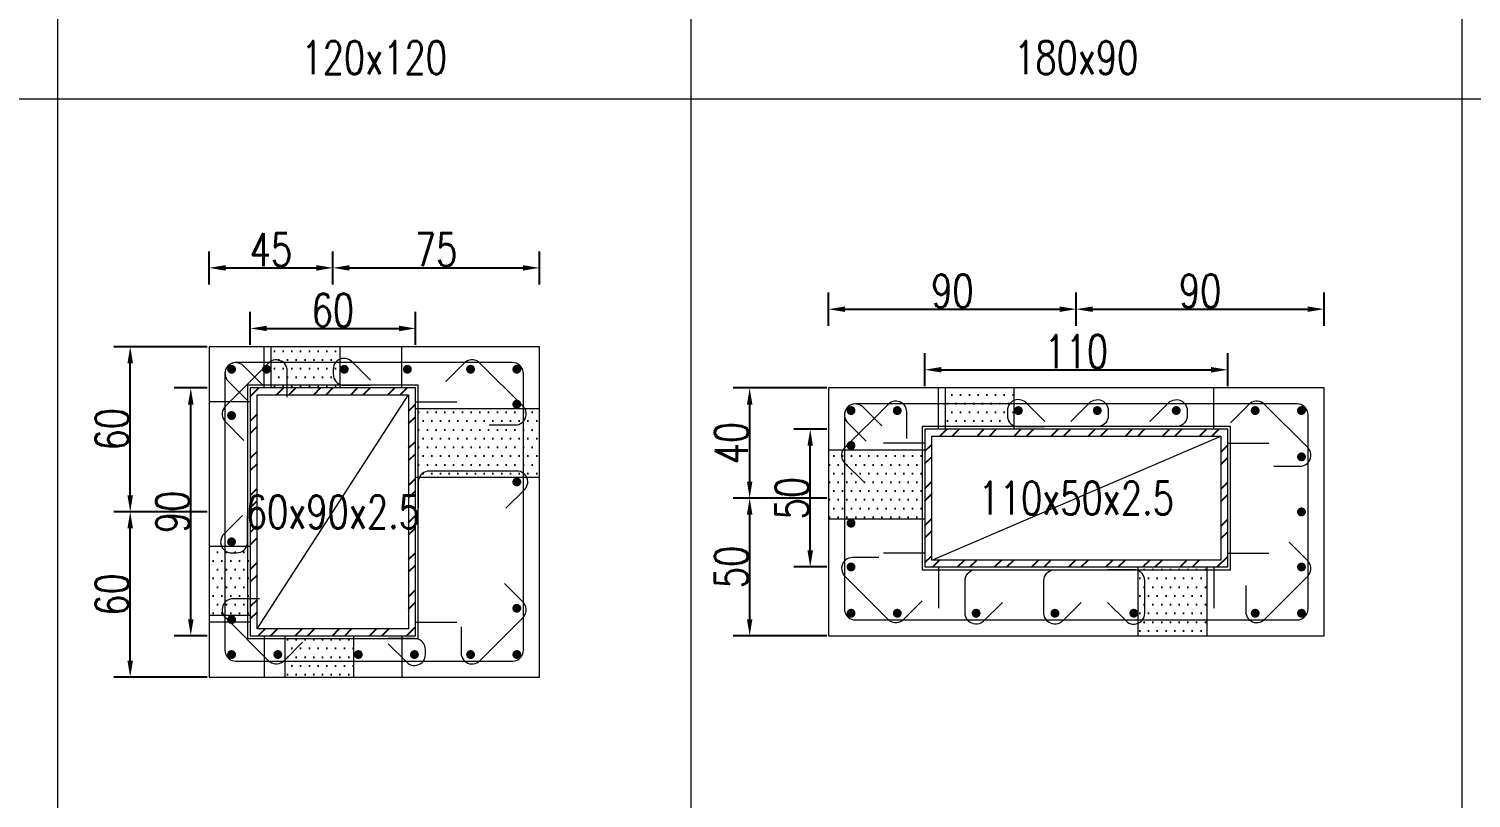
# Model space of a CAD drawing. Header units: millimetres. Extents: x 0 to 3905, y 0 to 8880.
# Drawn here: x 1440 to 1963, y 952 to 1231 of the extents above; entities that cross this region are included whole.
import ezdxf
from ezdxf.enums import TextEntityAlignment as Align

# ---------------------------------------------------------------- set-up
doc = ezdxf.new("R2010")
doc.units = ezdxf.units.MM
doc.layers.get('DEFPOINTS').update_dxf_attribs({"color": 3})
for name, color, linetype in [('Hatch線', 6, 'Continuous'), ('TC-鋼粱', 132, 'Continuous'), ('主筋斷面', 2, 'Continuous'), ('文字-斷面尺寸', 7, 'Continuous'), ('文字-輔助字', 7, 'Continuous'), ('柱斷面線', 4, 'Continuous'), ('標註字', 4, 'Continuous'), ('箍筋線', 1, 'Continuous'), ('網格線', 7, 'Continuous'), ('鋼柱', 11, 'Continuous')]:
    doc.layers.add(name, color=color, linetype=linetype)
doc.styles.add('note', font='txt.shx', dxfattribs={"width": 0.75, "height": 12})
doc.styles.add('txt', font='txt.shx', dxfattribs={"height": 0.2, "bigfont": 'chineset.shx'})
doc.dimstyles.new('RCAD_DIM', dxfattribs={"dimtxt": 12, "dimasz": 6, "dimexe": 6, "dimexo": 0.625, "dimtad": 1, "dimdec": 0, "dimdsep": 46, "dimtxsty": 'note', "dimcen": 2.5, "dimclrd": 256, "dimclre": 256, "dimclrt": 256, "dimadec": 0, "dimazin": 0, "dimtfac": 1, "dimtmove": 0, "dimatfit": 3, "dimfxl": 0, "dimtolj": 1, "dimarcsym": 0})

# ---------------------------------------------------------------- blocks, each defined once
blk = doc.blocks.new('*D822')
at = {"layer": 'DEFPOINTS', "color": 0}
for p in [(1580, 1122.62), (1520, 1116), (1580, 1116)]:
    blk.add_point(p, dxfattribs=at)
at = {"layer": '標註字', "lineweight": -2}
for p, q in [((1520, 1116.62), (1520, 1128.62)), ((1580, 1116.62), (1580, 1128.62)), ((1526, 1122.62), (1574, 1122.62))]:
    blk.add_line(p, q, dxfattribs=at)
at = {"layer": '標註字'}
for points in [[(1526, 1123.62), (1526, 1121.62), (1520, 1122.62)], [(1574, 1121.62), (1574, 1123.62), (1580, 1122.62)]]:
    blk.add_solid(points, dxfattribs=at)
at = {"layer": '標註字', "insert": (1550, 1129.25), "char_height": 12, "attachment_point": 5, "style": 'note'}
blk.add_mtext('\\A1;60', dxfattribs=at)
blk = doc.blocks.new('*D823')
at = {"layer": 'DEFPOINTS', "color": 0}
for p in [(1498.38, 1101), (1505, 1101), (1505, 1011)]:
    blk.add_point(p, dxfattribs=at)
at = {"layer": '標註字', "lineweight": -2}
for p, q in [((1504.38, 1101), (1492.38, 1101)), ((1498.38, 1017), (1498.38, 1095)), ((1504.38, 1011), (1492.38, 1011))]:
    blk.add_line(p, q, dxfattribs=at)
at = {"layer": '標註字'}
for points in [[(1499.38, 1095), (1497.38, 1095), (1498.38, 1101)], [(1497.38, 1017), (1499.38, 1017), (1498.38, 1011)]]:
    blk.add_solid(points, dxfattribs=at)
at = {"layer": '標註字', "insert": (1491.75, 1056), "char_height": 12, "attachment_point": 5, "rotation": 90, "style": 'note'}
blk.add_mtext('\\A1;90', dxfattribs=at)
blk = doc.blocks.new('*D824')
at = {"layer": 'DEFPOINTS', "color": 0}
for p in [(1550, 1144.62), (1505, 1138), (1550, 1138)]:
    blk.add_point(p, dxfattribs=at)
at = {"layer": '標註字', "lineweight": -2}
for p, q in [((1505, 1138.62), (1505, 1150.62)), ((1550, 1138.62), (1550, 1150.62)), ((1511, 1144.62), (1544, 1144.62))]:
    blk.add_line(p, q, dxfattribs=at)
at = {"layer": '標註字'}
for points in [[(1511, 1145.62), (1511, 1143.62), (1505, 1144.62)], [(1544, 1143.62), (1544, 1145.62), (1550, 1144.62)]]:
    blk.add_solid(points, dxfattribs=at)
at = {"layer": '標註字', "insert": (1527.5, 1151.25), "char_height": 12, "attachment_point": 5, "style": 'note'}
blk.add_mtext('\\A1;45', dxfattribs=at)
blk = doc.blocks.new('*D825')
at = {"layer": 'DEFPOINTS', "color": 0}
for p in [(1625, 1144.62), (1550, 1138), (1625, 1138)]:
    blk.add_point(p, dxfattribs=at)
at = {"layer": '標註字', "lineweight": -2}
for p, q in [((1550, 1138.62), (1550, 1150.62)), ((1625, 1138.62), (1625, 1150.62)), ((1556, 1144.62), (1619, 1144.62))]:
    blk.add_line(p, q, dxfattribs=at)
at = {"layer": '標註字'}
for points in [[(1556, 1145.62), (1556, 1143.62), (1550, 1144.62)], [(1619, 1143.62), (1619, 1145.62), (1625, 1144.62)]]:
    blk.add_solid(points, dxfattribs=at)
at = {"layer": '標註字', "insert": (1587.5, 1151.25), "char_height": 12, "attachment_point": 5, "style": 'note'}
blk.add_mtext('\\A1;75', dxfattribs=at)
blk = doc.blocks.new('*D826')
at = {"layer": 'DEFPOINTS', "color": 0}
for p in [(1476.38, 1056), (1505, 1056), (1505, 996)]:
    blk.add_point(p, dxfattribs=at)
at = {"layer": '標註字', "lineweight": -2}
for p, q in [((1504.38, 1056), (1470.38, 1056)), ((1476.38, 1002), (1476.38, 1050)), ((1504.38, 996), (1470.38, 996))]:
    blk.add_line(p, q, dxfattribs=at)
at = {"layer": '標註字'}
for points in [[(1477.38, 1050), (1475.38, 1050), (1476.38, 1056)], [(1475.38, 1002), (1477.38, 1002), (1476.38, 996)]]:
    blk.add_solid(points, dxfattribs=at)
at = {"layer": '標註字', "insert": (1469.75, 1026), "char_height": 12, "attachment_point": 5, "rotation": 90, "style": 'note'}
blk.add_mtext('\\A1;60', dxfattribs=at)
blk = doc.blocks.new('*D827')
at = {"layer": 'DEFPOINTS', "color": 0}
for p in [(1476.38, 1116), (1505, 1116), (1505, 1056)]:
    blk.add_point(p, dxfattribs=at)
at = {"layer": '標註字', "lineweight": -2}
for p, q in [((1504.38, 1116), (1470.38, 1116)), ((1476.38, 1062), (1476.38, 1110)), ((1504.38, 1056), (1470.38, 1056))]:
    blk.add_line(p, q, dxfattribs=at)
at = {"layer": '標註字'}
for points in [[(1477.38, 1110), (1475.38, 1110), (1476.38, 1116)], [(1475.38, 1062), (1477.38, 1062), (1476.38, 1056)]]:
    blk.add_solid(points, dxfattribs=at)
at = {"layer": '標註字', "insert": (1469.75, 1086), "char_height": 12, "attachment_point": 5, "rotation": 90, "style": 'note'}
blk.add_mtext('\\A1;60', dxfattribs=at)
blk = doc.blocks.new('Circle_Filled')
at = {"const_width": 0.5}
blk.add_lwpolyline([(-0.25, 0, 1), (0.25, 0, 1)], format="xyb", close=True, dxfattribs=at)
blk = doc.blocks.new('*D954')
at = {"layer": 'DEFPOINTS', "color": 0}
for p in [(1875, 1107.62), (1765, 1101), (1875, 1101)]:
    blk.add_point(p, dxfattribs=at)
at = {"layer": '標註字', "lineweight": -2}
for p, q in [((1765, 1101.62), (1765, 1113.62)), ((1875, 1101.62), (1875, 1113.62)), ((1771, 1107.62), (1869, 1107.62))]:
    blk.add_line(p, q, dxfattribs=at)
at = {"layer": '標註字'}
for points in [[(1771, 1108.62), (1771, 1106.62), (1765, 1107.62)], [(1869, 1106.62), (1869, 1108.62), (1875, 1107.62)]]:
    blk.add_solid(points, dxfattribs=at)
at = {"layer": '標註字', "insert": (1820, 1114.25), "char_height": 12, "attachment_point": 5, "style": 'note'}
blk.add_mtext('\\A1;110', dxfattribs=at)
blk = doc.blocks.new('*D955')
at = {"layer": 'DEFPOINTS', "color": 0}
for p in [(1723.38, 1086), (1730, 1086), (1730, 1036)]:
    blk.add_point(p, dxfattribs=at)
at = {"layer": '標註字', "lineweight": -2}
for p, q in [((1729.38, 1086), (1717.38, 1086)), ((1723.38, 1042), (1723.38, 1080)), ((1729.38, 1036), (1717.38, 1036))]:
    blk.add_line(p, q, dxfattribs=at)
at = {"layer": '標註字'}
for points in [[(1724.38, 1080), (1722.38, 1080), (1723.38, 1086)], [(1722.38, 1042), (1724.38, 1042), (1723.38, 1036)]]:
    blk.add_solid(points, dxfattribs=at)
at = {"layer": '標註字', "insert": (1716.75, 1061), "char_height": 12, "attachment_point": 5, "rotation": 90, "style": 'note'}
blk.add_mtext('\\A1;50', dxfattribs=at)
blk = doc.blocks.new('*D956')
at = {"layer": 'DEFPOINTS', "color": 0}
for p in [(1820, 1129.62), (1730, 1123), (1820, 1123)]:
    blk.add_point(p, dxfattribs=at)
at = {"layer": '標註字', "lineweight": -2}
for p, q in [((1730, 1123.62), (1730, 1135.62)), ((1820, 1123.62), (1820, 1135.62)), ((1736, 1129.62), (1814, 1129.62))]:
    blk.add_line(p, q, dxfattribs=at)
at = {"layer": '標註字'}
for points in [[(1736, 1130.62), (1736, 1128.62), (1730, 1129.62)], [(1814, 1128.62), (1814, 1130.62), (1820, 1129.62)]]:
    blk.add_solid(points, dxfattribs=at)
at = {"layer": '標註字', "insert": (1775, 1136.25), "char_height": 12, "attachment_point": 5, "style": 'note'}
blk.add_mtext('\\A1;90', dxfattribs=at)
blk = doc.blocks.new('*D957')
at = {"layer": 'DEFPOINTS', "color": 0}
for p in [(1910, 1129.62), (1820, 1123), (1910, 1123)]:
    blk.add_point(p, dxfattribs=at)
at = {"layer": '標註字', "lineweight": -2}
for p, q in [((1820, 1123.62), (1820, 1135.62)), ((1910, 1123.62), (1910, 1135.62)), ((1826, 1129.62), (1904, 1129.62))]:
    blk.add_line(p, q, dxfattribs=at)
at = {"layer": '標註字'}
for points in [[(1826, 1130.62), (1826, 1128.62), (1820, 1129.62)], [(1904, 1128.62), (1904, 1130.62), (1910, 1129.62)]]:
    blk.add_solid(points, dxfattribs=at)
at = {"layer": '標註字', "insert": (1865, 1136.25), "char_height": 12, "attachment_point": 5, "style": 'note'}
blk.add_mtext('\\A1;90', dxfattribs=at)
blk = doc.blocks.new('*D958')
at = {"layer": 'DEFPOINTS', "color": 0}
for p in [(1701.38, 1061), (1730, 1061), (1730, 1011)]:
    blk.add_point(p, dxfattribs=at)
at = {"layer": '標註字', "lineweight": -2}
for p, q in [((1729.38, 1061), (1695.38, 1061)), ((1701.38, 1017), (1701.38, 1055)), ((1729.38, 1011), (1695.38, 1011))]:
    blk.add_line(p, q, dxfattribs=at)
at = {"layer": '標註字'}
for points in [[(1702.38, 1055), (1700.38, 1055), (1701.38, 1061)], [(1700.38, 1017), (1702.38, 1017), (1701.38, 1011)]]:
    blk.add_solid(points, dxfattribs=at)
at = {"layer": '標註字', "insert": (1694.75, 1036), "char_height": 12, "attachment_point": 5, "rotation": 90, "style": 'note'}
blk.add_mtext('\\A1;50', dxfattribs=at)
blk = doc.blocks.new('*D959')
at = {"layer": 'DEFPOINTS', "color": 0}
for p in [(1701.38, 1101), (1730, 1101), (1730, 1061)]:
    blk.add_point(p, dxfattribs=at)
at = {"layer": '標註字', "lineweight": -2}
for p, q in [((1729.38, 1101), (1695.38, 1101)), ((1701.38, 1067), (1701.38, 1095)), ((1729.38, 1061), (1695.38, 1061))]:
    blk.add_line(p, q, dxfattribs=at)
at = {"layer": '標註字'}
for points in [[(1702.38, 1095), (1700.38, 1095), (1701.38, 1101)], [(1700.38, 1067), (1702.38, 1067), (1701.38, 1061)]]:
    blk.add_solid(points, dxfattribs=at)
at = {"layer": '標註字', "insert": (1694.75, 1081), "char_height": 12, "attachment_point": 5, "rotation": 90, "style": 'note'}
blk.add_mtext('\\A1;40', dxfattribs=at)

msp = doc.modelspace()

# ---------------------------------------------------------------- hatches: boundary and pattern name
at = {"layer": 'Hatch線'}
h = msp.add_hatch(dxfattribs=at)
h.set_pattern_fill('ANSI32', color=256, style=0)
h.paths.add_polyline_path([(1520, 1011), (1580, 1011), (1580, 1101), (1520, 1101)], flags=17)
h.paths.add_polyline_path([(1522.5, 1013.5), (1522.5, 1098.5), (1577.5, 1098.5), (1577.5, 1013.5)])
h = msp.add_hatch(dxfattribs=at)
h.set_pattern_fill('ANSI32', color=256, style=0)
h.paths.add_polyline_path([(1765, 1036), (1875, 1036), (1875, 1086), (1765, 1086)], flags=17)
h.paths.add_polyline_path([(1767.5, 1038.5), (1767.5, 1083.5), (1872.5, 1083.5), (1872.5, 1038.5)])
at = {"layer": 'TC-鋼粱'}
h = msp.add_hatch(dxfattribs=at)
h.set_pattern_fill('DOTS', color=256, scale=2, style=0)
h.paths.add_polyline_path([(1552.5, 1116), (1527.5, 1116), (1527.5, 1101), (1552.5, 1101)], flags=17)
h = msp.add_hatch(dxfattribs=at)
h.set_pattern_fill('DOTS', color=256, scale=2, style=0)
h.paths.add_polyline_path([(1797.36, 1101), (1772.36, 1101), (1772.36, 1086), (1797.36, 1086)], flags=17)
h = msp.add_hatch(dxfattribs=at)
h.set_pattern_fill('DOTS', color=256, scale=2, style=0)
h.paths.add_polyline_path([(1625, 1068.49), (1625, 1093.49), (1580, 1093.49), (1580, 1068.49)], flags=17)
h = msp.add_hatch(dxfattribs=at)
h.set_pattern_fill('DOTS', color=256, scale=2, style=0)
h.paths.add_polyline_path([(1730, 1078.5), (1730, 1053.5), (1765, 1053.5), (1765, 1078.5)], flags=17)
h = msp.add_hatch(dxfattribs=at)
h.set_pattern_fill('DOTS', color=256, scale=2, style=0)
h.paths.add_polyline_path([(1505, 1043.5), (1505, 1018.5), (1520, 1018.5), (1520, 1043.5)], flags=17)
h = msp.add_hatch(dxfattribs=at)
h.set_pattern_fill('DOTS', color=256, scale=2, style=0)
h.paths.add_polyline_path([(1842.5, 1011), (1867.5, 1011), (1867.5, 1036), (1842.5, 1036)], flags=17)
h = msp.add_hatch(dxfattribs=at)
h.set_pattern_fill('DOTS', color=256, scale=2, style=0)
h.paths.add_polyline_path([(1532.64, 996), (1557.64, 996), (1557.64, 1011), (1532.64, 1011)], flags=17)

# ---------------------------------------------------------------- linework, layer by layer
at = {"layer": 'DEFPOINTS', "lineweight": 5}
for points in [[(1525, 1101), (1525, 1116)], [(1575, 1101), (1575, 1116)], [(1520, 1010), (1581, 1010), (1581, 1102), (1519, 1102), (1519, 1010), (1520, 1010)], [(1770, 1086), (1770, 1101)], [(1870, 1086), (1870, 1101)], [(1520, 1096), (1505, 1096)], [(1522.5, 1013.5), (1577.5, 1098.5)], [(1580, 1096), (1595, 1096)], [(1765, 1035), (1876, 1035), (1876, 1087), (1764, 1087), (1764, 1035), (1765, 1035)], [(1765, 1081), (1750, 1081)], [(1767.5, 1038.5), (1872.5, 1083.5)], [(1875, 1081), (1890, 1081)], [(1765, 1041), (1750, 1041)], [(1875, 1041), (1890, 1041)], [(1770, 1036), (1770, 1021)], [(1870, 1036), (1870, 1021)], [(1520, 1016), (1505, 1016)], [(1580, 1016), (1595, 1016)], [(1525, 1011), (1525, 996)], [(1575, 1011), (1575, 996)]]:
    msp.add_lwpolyline(points, dxfattribs=at)
at = {"layer": 'TC-鋼粱', "lineweight": 5}
for points in [[(1527.5, 1116), (1527.5, 1101)], [(1552.5, 1116), (1552.5, 1101)], [(1772.36, 1101), (1772.36, 1086)], [(1797.36, 1101), (1797.36, 1086)], [(1625, 1093.49), (1580, 1093.49)], [(1730, 1078.5), (1765, 1078.5)], [(1625, 1068.49), (1580, 1068.49)], [(1730, 1053.5), (1765, 1053.5)], [(1505, 1043.5), (1520, 1043.5)], [(1842.5, 1011), (1842.5, 1036)], [(1867.5, 1011), (1867.5, 1036)], [(1505, 1018.5), (1520, 1018.5)], [(1532.64, 996), (1532.64, 1011)], [(1557.64, 996), (1557.64, 1011)]]:
    msp.add_lwpolyline(points, dxfattribs=at)
at = {"layer": '柱斷面線', "lineweight": 5}
for points in [[(1505, 996), (1625, 996), (1625, 1116), (1505, 1116), (1505, 996)], [(1730, 1011), (1910, 1011), (1910, 1101), (1730, 1101), (1730, 1011)]]:
    msp.add_lwpolyline(points, dxfattribs=at)
at = {"layer": '箍筋線', "lineweight": 5}
for points in [[(1533.43, 1097.71), (1533.43, 1107.25), (1533.37, 1107.92), (1533.2, 1108.56), (1532.93, 1109.17), (1532.56, 1109.73), (1532.1, 1110.22), (1531.57, 1110.62), (1530.97, 1110.92), (1530.34, 1111.13), (1529.67, 1111.22), (1529.01, 1111.2), (1528.35, 1111.07), (1527.73, 1110.83), (1527.15, 1110.49), (1526.64, 1110.06), (1510.94, 1094.36), (1510.49, 1093.83), (1510.15, 1093.23), (1509.91, 1092.58), (1509.79, 1091.89), (1509.79, 1091.2), (1509.91, 1090.52), (1510.15, 1089.87), (1510.49, 1089.27), (1510.94, 1088.74), (1517.68, 1081.99)], [(1563.67, 1103.86), (1556.92, 1110.61), (1556.41, 1111.04), (1555.84, 1111.38), (1555.21, 1111.62), (1554.56, 1111.75), (1553.89, 1111.77), (1553.23, 1111.68), (1552.59, 1111.47), (1552, 1111.17), (1551.46, 1110.77), (1551, 1110.28), (1550.63, 1109.72), (1550.36, 1109.11), (1550.19, 1108.47), (1550.14, 1107.8), (1550.14, 1105.96), (1550.2, 1105.27), (1550.37, 1104.6), (1550.67, 1103.97), (1551.06, 1103.4), (1551.55, 1102.91), (1552.12, 1102.51), (1552.75, 1102.22), (1553.42, 1102.04), (1554.11, 1101.98), (1563.65, 1101.98)], [(1606.71, 1087.57), (1616.25, 1087.57), (1616.92, 1087.63), (1617.56, 1087.8), (1618.17, 1088.07), (1618.73, 1088.44), (1619.22, 1088.9), (1619.62, 1089.43), (1619.92, 1090.03), (1620.13, 1090.66), (1620.22, 1091.33), (1620.2, 1091.99), (1620.07, 1092.65), (1619.83, 1093.27), (1619.49, 1093.85), (1619.06, 1094.36), (1603.36, 1110.06), (1602.83, 1110.51), (1602.23, 1110.85), (1601.58, 1111.09), (1600.89, 1111.21), (1600.2, 1111.21), (1599.52, 1111.09), (1598.87, 1110.85), (1598.27, 1110.51), (1597.74, 1110.06), (1590.99, 1103.32)], [(1524.33, 1102.29), (1517.58, 1109.04), (1517.07, 1109.47), (1516.49, 1109.81), (1515.87, 1110.05), (1515.22, 1110.18), (1514.55, 1110.2), (1513.89, 1110.11), (1513.25, 1109.9), (1512.66, 1109.6), (1512.12, 1109.19), (1511.66, 1108.71), (1511.29, 1108.15), (1511.02, 1107.54), (1510.85, 1106.9), (1510.79, 1106.23), (1510.79, 1005.77), (1510.86, 1005.08), (1511.03, 1004.41), (1511.33, 1003.78), (1511.72, 1003.21), (1512.21, 1002.72), (1512.78, 1002.33), (1513.41, 1002.03), (1514.08, 1001.86), (1514.77, 1001.79), (1615.23, 1001.79), (1615.92, 1001.86), (1616.59, 1002.03), (1617.22, 1002.33), (1617.79, 1002.72), (1618.28, 1003.21), (1618.67, 1003.78), (1618.97, 1004.41), (1619.14, 1005.08), (1619.21, 1005.77), (1619.21, 1106.23), (1619.14, 1106.92), (1618.97, 1107.59), (1618.67, 1108.22), (1618.28, 1108.79), (1617.79, 1109.28), (1617.22, 1109.67), (1616.59, 1109.97), (1615.92, 1110.14), (1615.23, 1110.21), (1514.77, 1110.21), (1514.1, 1110.15), (1513.46, 1109.98), (1512.85, 1109.71), (1512.29, 1109.34), (1511.81, 1108.88), (1511.4, 1108.34), (1511.1, 1107.75), (1510.89, 1107.11), (1510.8, 1106.45), (1510.82, 1105.78), (1510.95, 1105.13), (1511.19, 1104.51), (1511.53, 1103.93), (1511.96, 1103.42), (1518.71, 1096.67)], [(1758.43, 1082.71), (1758.43, 1092.25), (1758.37, 1092.92), (1758.2, 1093.56), (1757.93, 1094.17), (1757.56, 1094.73), (1757.1, 1095.22), (1756.57, 1095.62), (1755.97, 1095.92), (1755.34, 1096.13), (1754.67, 1096.22), (1754.01, 1096.2), (1753.35, 1096.07), (1752.73, 1095.83), (1752.15, 1095.49), (1751.64, 1095.06), (1735.94, 1079.36), (1735.49, 1078.83), (1735.15, 1078.23), (1734.91, 1077.58), (1734.79, 1076.89), (1734.79, 1076.2), (1734.91, 1075.52), (1735.15, 1074.87), (1735.49, 1074.27), (1735.94, 1073.74), (1742.68, 1066.99)], [(1749.33, 1087.29), (1742.58, 1094.04), (1742.07, 1094.47), (1741.49, 1094.81), (1740.87, 1095.05), (1740.22, 1095.18), (1739.55, 1095.2), (1738.89, 1095.11), (1738.25, 1094.9), (1737.66, 1094.6), (1737.12, 1094.19), (1736.66, 1093.71), (1736.29, 1093.15), (1736.02, 1092.54), (1735.85, 1091.9), (1735.79, 1091.23), (1735.79, 1020.77), (1735.86, 1020.08), (1736.03, 1019.41), (1736.33, 1018.78), (1736.72, 1018.21), (1737.21, 1017.72), (1737.78, 1017.33), (1738.41, 1017.03), (1739.08, 1016.86), (1739.77, 1016.79), (1900.23, 1016.79), (1900.92, 1016.86), (1901.59, 1017.03), (1902.22, 1017.33), (1902.79, 1017.72), (1903.28, 1018.21), (1903.67, 1018.78), (1903.97, 1019.41), (1904.14, 1020.08), (1904.21, 1020.77), (1904.21, 1091.23), (1904.14, 1091.92), (1903.97, 1092.59), (1903.67, 1093.22), (1903.28, 1093.79), (1902.79, 1094.28), (1902.22, 1094.67), (1901.59, 1094.97), (1900.92, 1095.14), (1900.23, 1095.21), (1739.77, 1095.21), (1739.1, 1095.15), (1738.46, 1094.98), (1737.85, 1094.71), (1737.29, 1094.34), (1736.81, 1093.88), (1736.4, 1093.34), (1736.1, 1092.75), (1735.89, 1092.11), (1735.8, 1091.45), (1735.82, 1090.78), (1735.95, 1090.13), (1736.19, 1089.51), (1736.53, 1088.93), (1736.96, 1088.42), (1743.71, 1081.67)], [(1808.53, 1088.86), (1801.78, 1095.61), (1801.27, 1096.04), (1800.69, 1096.38), (1800.07, 1096.62), (1799.42, 1096.75), (1798.75, 1096.77), (1798.09, 1096.68), (1797.45, 1096.47), (1796.86, 1096.17), (1796.32, 1095.76), (1795.86, 1095.28), (1795.49, 1094.72), (1795.22, 1094.11), (1795.05, 1093.47), (1794.99, 1092.8), (1794.99, 1090.96), (1795.06, 1090.27), (1795.23, 1089.6), (1795.53, 1088.97), (1795.92, 1088.4), (1796.41, 1087.91), (1796.98, 1087.51), (1797.61, 1087.22), (1798.28, 1087.04), (1798.97, 1086.98), (1808.51, 1086.98)], [(1818.09, 1088.86), (1824.84, 1095.61), (1825.35, 1096.04), (1825.92, 1096.38), (1826.55, 1096.62), (1827.2, 1096.75), (1827.87, 1096.77), (1828.53, 1096.68), (1829.17, 1096.47), (1829.76, 1096.17), (1830.29, 1095.76), (1830.75, 1095.28), (1831.12, 1094.72), (1831.4, 1094.11), (1831.56, 1093.47), (1831.62, 1092.8), (1831.62, 1090.96), (1831.56, 1090.27), (1831.38, 1089.6), (1831.09, 1088.97), (1830.69, 1088.4), (1830.2, 1087.91), (1829.63, 1087.51), (1829.01, 1087.22), (1828.34, 1087.04), (1827.65, 1086.98), (1818.11, 1086.98)], [(1846.77, 1088.86), (1853.51, 1095.61), (1854.02, 1096.04), (1854.6, 1096.38), (1855.22, 1096.62), (1855.88, 1096.75), (1856.55, 1096.77), (1857.21, 1096.68), (1857.84, 1096.47), (1858.44, 1096.17), (1858.97, 1095.76), (1859.43, 1095.28), (1859.8, 1094.72), (1860.07, 1094.11), (1860.24, 1093.47), (1860.3, 1092.8), (1860.3, 1090.96), (1860.24, 1090.27), (1860.06, 1089.6), (1859.77, 1088.97), (1859.37, 1088.4), (1858.88, 1087.91), (1858.31, 1087.51), (1857.68, 1087.22), (1857.01, 1087.04), (1856.32, 1086.98), (1846.78, 1086.98)], [(1891.71, 1072.57), (1901.25, 1072.57), (1901.92, 1072.63), (1902.56, 1072.8), (1903.17, 1073.07), (1903.73, 1073.44), (1904.22, 1073.9), (1904.62, 1074.43), (1904.92, 1075.03), (1905.13, 1075.66), (1905.22, 1076.33), (1905.2, 1076.99), (1905.07, 1077.65), (1904.83, 1078.27), (1904.49, 1078.85), (1904.06, 1079.36), (1888.36, 1095.06), (1887.83, 1095.51), (1887.23, 1095.85), (1886.58, 1096.09), (1885.89, 1096.21), (1885.2, 1096.21), (1884.52, 1096.09), (1883.87, 1095.85), (1883.27, 1095.51), (1882.74, 1095.06), (1875.99, 1088.32)], [(1612.86, 1057.32), (1619.61, 1064.07), (1620.04, 1064.58), (1620.38, 1065.15), (1620.62, 1065.78), (1620.75, 1066.43), (1620.77, 1067.1), (1620.68, 1067.76), (1620.47, 1068.4), (1620.17, 1068.99), (1619.76, 1069.53), (1619.28, 1069.99), (1618.72, 1070.36), (1618.11, 1070.63), (1617.47, 1070.8), (1616.8, 1070.85), (1584.97, 1070.85), (1584.28, 1070.79), (1583.62, 1070.61), (1582.99, 1070.32), (1582.42, 1069.92), (1581.93, 1069.43), (1581.53, 1068.87), (1581.24, 1068.24), (1581.06, 1067.57), (1581, 1066.88), (1581, 1057.34)], [(1517.14, 1054.67), (1510.39, 1047.92), (1509.96, 1047.41), (1509.62, 1046.84), (1509.38, 1046.21), (1509.25, 1045.56), (1509.23, 1044.89), (1509.32, 1044.23), (1509.53, 1043.59), (1509.83, 1043), (1510.23, 1042.46), (1510.72, 1042), (1511.28, 1041.63), (1511.89, 1041.36), (1512.53, 1041.19), (1513.2, 1041.14), (1515.04, 1041.14), (1515.73, 1041.2), (1516.4, 1041.37), (1517.03, 1041.67), (1517.6, 1042.06), (1518.09, 1042.55), (1518.49, 1043.12), (1518.78, 1043.75), (1518.96, 1044.42), (1519.02, 1045.11), (1519.02, 1054.65)], [(1881.57, 1029.29), (1881.57, 1019.75), (1881.63, 1019.08), (1881.8, 1018.44), (1882.07, 1017.83), (1882.44, 1017.27), (1882.9, 1016.78), (1883.43, 1016.38), (1884.03, 1016.08), (1884.66, 1015.87), (1885.33, 1015.78), (1885.99, 1015.8), (1886.65, 1015.93), (1887.27, 1016.17), (1887.85, 1016.51), (1888.36, 1016.94), (1904.06, 1032.64), (1904.51, 1033.17), (1904.85, 1033.77), (1905.09, 1034.42), (1905.21, 1035.11), (1905.21, 1035.8), (1905.09, 1036.48), (1904.85, 1037.13), (1904.51, 1037.73), (1904.06, 1038.26), (1897.32, 1045.01)], [(1748.29, 1039.43), (1738.75, 1039.43), (1738.08, 1039.37), (1737.44, 1039.2), (1736.83, 1038.93), (1736.27, 1038.56), (1735.78, 1038.1), (1735.38, 1037.57), (1735.08, 1036.97), (1734.87, 1036.34), (1734.78, 1035.67), (1734.8, 1035.01), (1734.93, 1034.35), (1735.17, 1033.73), (1735.51, 1033.15), (1735.94, 1032.64), (1751.64, 1016.94), (1752.17, 1016.49), (1752.77, 1016.15), (1753.42, 1015.91), (1754.11, 1015.79), (1754.8, 1015.79), (1755.48, 1015.91), (1756.13, 1016.15), (1756.73, 1016.49), (1757.26, 1016.94), (1764.01, 1023.68)], [(1793.19, 1023.14), (1786.44, 1016.39), (1785.93, 1015.96), (1785.35, 1015.62), (1784.73, 1015.38), (1784.07, 1015.25), (1783.41, 1015.23), (1782.74, 1015.32), (1782.11, 1015.53), (1781.51, 1015.83), (1780.98, 1016.24), (1780.52, 1016.72), (1780.15, 1017.28), (1779.88, 1017.89), (1779.71, 1018.53), (1779.65, 1019.2), (1779.65, 1031.04), (1779.71, 1031.74), (1779.89, 1032.4), (1780.19, 1033.03), (1780.58, 1033.6), (1781.07, 1034.09), (1781.64, 1034.49), (1782.27, 1034.78), (1782.94, 1034.96), (1783.63, 1035.02), (1793.17, 1035.02)], [(1821.82, 1023.14), (1815.07, 1016.39), (1814.56, 1015.96), (1813.98, 1015.62), (1813.36, 1015.38), (1812.7, 1015.25), (1812.04, 1015.23), (1811.37, 1015.32), (1810.74, 1015.53), (1810.14, 1015.83), (1809.61, 1016.24), (1809.15, 1016.72), (1808.78, 1017.28), (1808.51, 1017.89), (1808.34, 1018.53), (1808.28, 1019.2), (1808.28, 1031.04), (1808.34, 1031.74), (1808.52, 1032.4), (1808.82, 1033.03), (1809.21, 1033.6), (1809.7, 1034.09), (1810.27, 1034.49), (1810.9, 1034.78), (1811.57, 1034.96), (1812.26, 1035.02), (1821.8, 1035.02)], [(1831.33, 1023.14), (1838.08, 1016.39), (1838.59, 1015.96), (1839.16, 1015.62), (1839.79, 1015.38), (1840.44, 1015.25), (1841.11, 1015.23), (1841.77, 1015.32), (1842.41, 1015.53), (1843, 1015.83), (1843.54, 1016.24), (1844, 1016.72), (1844.37, 1017.28), (1844.64, 1017.89), (1844.81, 1018.53), (1844.86, 1019.2), (1844.86, 1031.04), (1844.8, 1031.74), (1844.62, 1032.4), (1844.33, 1033.03), (1843.93, 1033.6), (1843.44, 1034.09), (1842.88, 1034.49), (1842.25, 1034.78), (1841.58, 1034.96), (1840.89, 1035.02), (1831.35, 1035.02)], [(1596.57, 1014.29), (1596.57, 1004.75), (1596.63, 1004.08), (1596.8, 1003.44), (1597.07, 1002.83), (1597.44, 1002.27), (1597.9, 1001.78), (1598.43, 1001.38), (1599.03, 1001.08), (1599.66, 1000.87), (1600.33, 1000.78), (1600.99, 1000.8), (1601.65, 1000.93), (1602.27, 1001.17), (1602.85, 1001.51), (1603.36, 1001.94), (1619.06, 1017.64), (1619.51, 1018.17), (1619.85, 1018.77), (1620.09, 1019.42), (1620.21, 1020.11), (1620.21, 1020.8), (1620.09, 1021.48), (1619.85, 1022.13), (1619.51, 1022.73), (1619.06, 1023.26), (1612.32, 1030.01)], [(1523.29, 1024.43), (1513.75, 1024.43), (1513.08, 1024.37), (1512.44, 1024.2), (1511.83, 1023.93), (1511.27, 1023.56), (1510.78, 1023.1), (1510.38, 1022.57), (1510.08, 1021.97), (1509.87, 1021.34), (1509.78, 1020.67), (1509.8, 1020.01), (1509.93, 1019.35), (1510.17, 1018.73), (1510.51, 1018.15), (1510.94, 1017.64), (1526.64, 1001.94), (1527.17, 1001.49), (1527.77, 1001.15), (1528.42, 1000.91), (1529.11, 1000.79), (1529.8, 1000.79), (1530.48, 1000.91), (1531.13, 1001.15), (1531.73, 1001.49), (1532.26, 1001.94), (1539.01, 1008.68)], [(1570.07, 1008.14), (1576.81, 1001.39), (1577.32, 1000.96), (1577.9, 1000.62), (1578.52, 1000.38), (1579.18, 1000.25), (1579.84, 1000.23), (1580.51, 1000.32), (1581.14, 1000.53), (1581.74, 1000.83), (1582.27, 1001.23), (1582.73, 1001.72), (1583.1, 1002.28), (1583.37, 1002.89), (1583.54, 1003.53), (1583.6, 1004.2), (1583.6, 1006.04), (1583.54, 1006.73), (1583.36, 1007.4), (1583.07, 1008.03), (1582.67, 1008.6), (1582.18, 1009.09), (1581.61, 1009.49), (1580.98, 1009.78), (1580.31, 1009.96), (1579.62, 1010.02), (1570.08, 1010.02)]]:
    msp.add_lwpolyline(points, dxfattribs=at)
at = {"layer": '網格線', "lineweight": 5}
for points in [[(1450, 1236), (1450, 1206)], [(1680, 1236), (1680, 1206)], [(1960, 1236), (1960, 1206)], [(1180, 1206), (1450, 1206)], [(1450, 1206), (1680, 1206)], [(1450, 1206), (1450, 834)], [(1680, 1206), (1960, 1206)], [(1680, 1206), (1680, 834)], [(1960, 1206), (2220, 1206)], [(1960, 1206), (1960, 834)]]:
    msp.add_lwpolyline(points, dxfattribs=at)
at = {"layer": '鋼柱', "lineweight": 5}
for points in [[(1520, 1011), (1580, 1011), (1580, 1101), (1520, 1101), (1520, 1011)], [(1522.5, 1013.5), (1522.5, 1098.5), (1577.5, 1098.5), (1577.5, 1013.5), (1522.5, 1013.5)], [(1765, 1036), (1875, 1036), (1875, 1086), (1765, 1086), (1765, 1036)], [(1767.5, 1038.5), (1767.5, 1083.5), (1872.5, 1083.5), (1872.5, 1038.5), (1767.5, 1038.5)]]:
    msp.add_lwpolyline(points, dxfattribs=at)

# ---------------------------------------------------------------- block references
at = {"layer": '主筋斷面', "lineweight": 5, "xscale": 3.220000028610229, "yscale": 3.220000028610229}
for p in [(1513.2, 1107.8), (1525.89, 1107.8), (1554.11, 1107.8), (1577.05, 1107.8), (1600, 1107.8), (1616.8, 1107.8), (1616.8, 1095.1), (1513.2, 1091), (1738.2, 1092.8), (1755, 1092.8), (1798.97, 1092.8), (1827.65, 1092.8), (1856.32, 1092.8), (1885, 1092.8), (1901.8, 1092.8), (1738.2, 1080.11), (1901.8, 1076), (1616.8, 1066.88), (1738.2, 1051.89), (1901.8, 1056), (1513.2, 1045.11), (1738.2, 1036), (1901.8, 1036), (1616.8, 1021), (1513.2, 1016.89), (1738.2, 1019.2), (1755, 1019.2), (1783.63, 1019.2), (1812.26, 1019.2), (1840.89, 1019.2), (1885, 1019.2), (1901.8, 1019.2), (1513.2, 1004.2), (1530, 1004.2), (1559.25, 1004.2), (1579.62, 1004.2), (1600, 1004.2), (1616.8, 1004.2)]:
    msp.add_blockref('Circle_Filled', p, dxfattribs=at)

# ---------------------------------------------------------------- texts
at = {"layer": '文字-斷面尺寸', "style": 'txt', "width": 0.75}
for s, p in [('120x120', (1565, 1221)), ('180x90', (1820, 1221))]:
    msp.add_text(s, height=12, dxfattribs=at).set_placement(p, align=Align.MIDDLE)
at = {"layer": '文字-輔助字', "style": 'txt', "width": 0.75}
for s, p in [('110x50x2.5', (1820, 1061)), ('60x90x2.5', (1550, 1056))]:
    msp.add_text(s, height=12, dxfattribs=at).set_placement(p, align=Align.MIDDLE)

# ---------------------------------------------------------------- dimensions: what is measured, and where the dimension line sits
at = {"layer": '標註字'}
for base, p1, p2, picture, middle in [((1550, 1144.62), (1505, 1138), (1550, 1138), '*D824', (1527.5, 1151.25)), ((1625, 1144.62), (1550, 1138), (1625, 1138), '*D825', (1587.5, 1151.25)), ((1820, 1129.62), (1730, 1123), (1820, 1123), '*D956', (1775, 1136.25)), ((1910, 1129.62), (1820, 1123), (1910, 1123), '*D957', (1865, 1136.25)), ((1580, 1122.62), (1520, 1116), (1580, 1116), '*D822', (1550, 1129.25)), ((1875, 1107.62), (1765, 1101), (1875, 1101), '*D954', (1820, 1114.25))]:
    dim = msp.add_linear_dim(base=base, p1=p1, p2=p2, dimstyle='RCAD_DIM', dxfattribs=at)
    dim.commit()
    dim.dimension.update_dxf_attribs({"geometry": picture, "text_midpoint": middle})
for base, p1, p2, picture, middle in [((1476.38, 1116), (1505, 1056), (1505, 1116), '*D827', (1469.75, 1086)), ((1498.38, 1101), (1505, 1011), (1505, 1101), '*D823', (1491.75, 1056)), ((1701.38, 1101), (1730, 1061), (1730, 1101), '*D959', (1694.75, 1081)), ((1723.38, 1086), (1730, 1036), (1730, 1086), '*D955', (1716.75, 1061)), ((1701.38, 1061), (1730, 1011), (1730, 1061), '*D958', (1694.75, 1036)), ((1476.38, 1056), (1505, 996), (1505, 1056), '*D826', (1469.75, 1026))]:
    dim = msp.add_linear_dim(base=base, p1=p1, p2=p2, angle=90, dimstyle='RCAD_DIM', dxfattribs=at)
    dim.commit()
    dim.dimension.update_dxf_attribs({"geometry": picture, "text_midpoint": middle})

doc.saveas('drawing.dxf')
